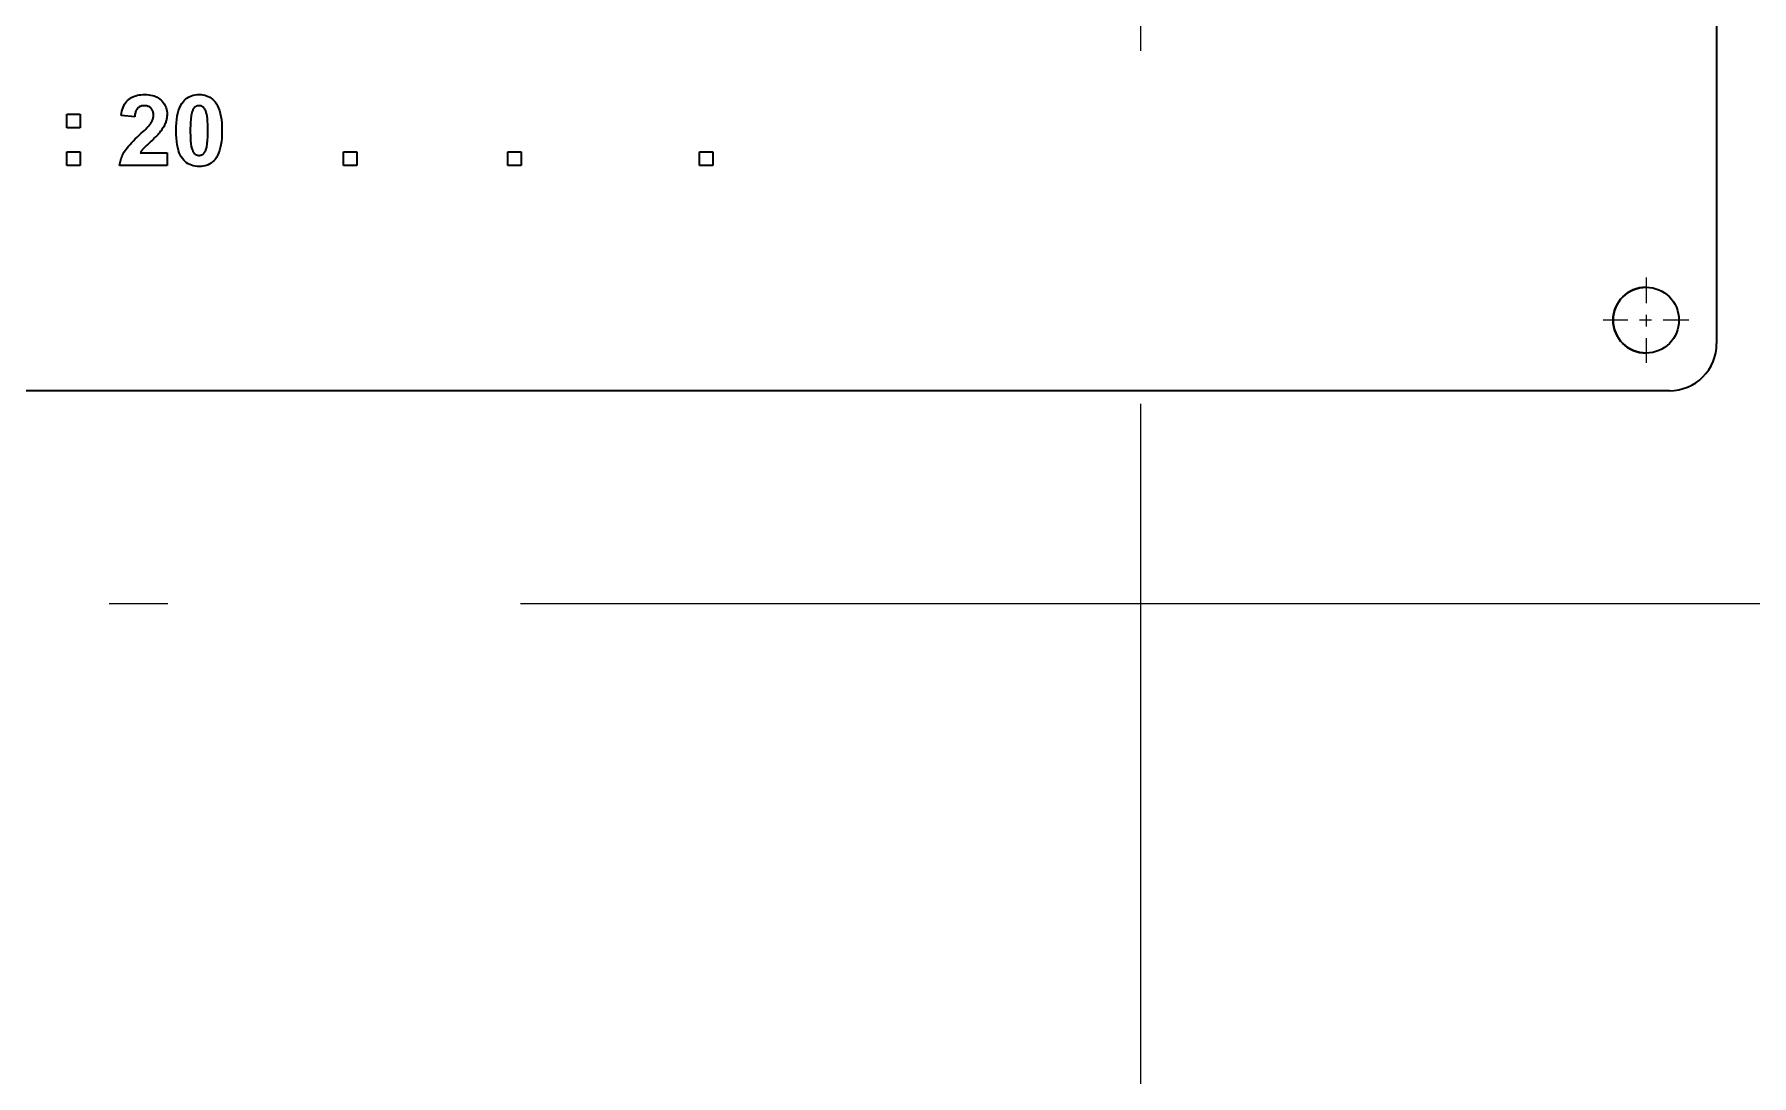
# Model space of a CAD drawing. Extents: x 23 to 417, y 3 to 294.
# Drawn here: x 211.53 to 226.13, y 93.8 to 102.65 of the extents above; entities that cross this region are included whole.
import ezdxf

# ---------------------------------------------------------------- set-up
doc = ezdxf.new("R2010")
doc.units = 0
doc.linetypes.add('DASHDOT', pattern=[18.5, 12, -3, 0.5, -3])
doc.layers.get('0').update_dxf_attribs({"lineweight": 13})

# ---------------------------------------------------------------- blocks, each defined once
blk = doc.blocks.new('BLOCK4749')
at = {"color": 7, "linetype": 'DASHDOT', "lineweight": 13, "ltscale": 0.091}
for p, q in [((21.526, 6.372), (21.526, 2.732)), ((23.346, 4.552), (19.706, 4.552))]:
    blk.add_line(p, q, dxfattribs=at)
blk = doc.blocks.new('BLOCK4759')
at = {"color": 7, "linetype": 'DASHDOT', "lineweight": 13}
for p, q in [((49, 52.91), (49, -0.91)), ((75.91, 26), (22.09, 26))]:
    blk.add_line(p, q, dxfattribs=at)
blk = doc.blocks.new('BLOCK4760')
at = {"color": 7, "lineweight": 35}
for p, q in [((24.526, 49.552), (24.526, 3.552)), ((22.526, 1.552), (-73.474, 1.552))]:
    blk.add_line(p, q, dxfattribs=at)
at = {"color": 7, "lineweight": 35, "ltscale": 0.001712}
blk.add_line((-43.084, 13.846), (-43.036, 13.895), dxfattribs=at)
at = {"color": 7, "lineweight": 35, "ltscale": 0.0017}
blk.add_line((-43.036, 13.895), (-42.985, 13.939), dxfattribs=at)
at = {"color": 7, "lineweight": 35, "ltscale": 0.001697}
for p, q in [((-42.985, 13.939), (-42.929, 13.979)), ((-42.929, 13.979), (-42.871, 14.014))]:
    blk.add_line(p, q, dxfattribs=at)
at = {"color": 7, "lineweight": 35, "ltscale": 0.001706}
blk.add_line((-42.871, 14.014), (-42.81, 14.045), dxfattribs=at)
at = {"color": 7, "lineweight": 35, "ltscale": 0.001723}
blk.add_line((-42.81, 14.045), (-42.747, 14.072), dxfattribs=at)
at = {"color": 7, "lineweight": 35, "ltscale": 0.001749}
blk.add_line((-42.747, 14.072), (-42.681, 14.094), dxfattribs=at)
at = {"color": 7, "lineweight": 35, "ltscale": 0.001784}
blk.add_line((-42.681, 14.094), (-42.612, 14.113), dxfattribs=at)
at = {"color": 7, "lineweight": 35, "ltscale": 0.001826}
for p, q in [((-42.612, 14.113), (-42.54, 14.127)), ((-43.141, 11.764), (-43.099, 11.823))]:
    blk.add_line(p, q, dxfattribs=at)
at = {"color": 7, "lineweight": 35, "ltscale": 0.001875}
blk.add_line((-42.54, 14.127), (-42.466, 14.138), dxfattribs=at)
at = {"color": 7, "lineweight": 35, "ltscale": 0.001931}
for p, q in [((-42.466, 14.138), (-42.389, 14.144)), ((-40.676, 13.839), (-40.626, 13.897)), ((-39.317, 11.39), (-39.368, 11.331))]:
    blk.add_line(p, q, dxfattribs=at)
at = {"color": 7, "lineweight": 35, "ltscale": 0.001993}
blk.add_line((-42.389, 14.144), (-42.309, 14.146), dxfattribs=at)
at = {"color": 7, "lineweight": 35, "ltscale": 0.002174}
blk.add_line((-42.309, 14.146), (-42.222, 14.144), dxfattribs=at)
at = {"color": 7, "lineweight": 35, "ltscale": 0.002085}
blk.add_line((-42.222, 14.144), (-42.139, 14.136), dxfattribs=at)
at = {"color": 7, "lineweight": 35, "ltscale": 0.002005}
blk.add_line((-42.139, 14.136), (-42.06, 14.124), dxfattribs=at)
at = {"color": 7, "lineweight": 35, "ltscale": 0.001933}
blk.add_line((-42.06, 14.124), (-41.984, 14.108), dxfattribs=at)
at = {"color": 7, "lineweight": 35, "ltscale": 0.001871}
blk.add_line((-41.984, 14.108), (-41.913, 14.086), dxfattribs=at)
at = {"color": 7, "lineweight": 35, "ltscale": 0.00182}
blk.add_line((-41.913, 14.086), (-41.845, 14.06), dxfattribs=at)
at = {"color": 7, "lineweight": 35, "ltscale": 0.001781}
blk.add_line((-41.845, 14.06), (-41.781, 14.029), dxfattribs=at)
at = {"color": 7, "lineweight": 35, "ltscale": 0.001754}
blk.add_line((-41.781, 14.029), (-41.721, 13.993), dxfattribs=at)
at = {"color": 7, "lineweight": 35, "ltscale": 0.00174}
blk.add_line((-41.721, 13.993), (-41.664, 13.952), dxfattribs=at)
at = {"color": 7, "lineweight": 35, "ltscale": 0.001739}
blk.add_line((-41.664, 13.952), (-41.611, 13.907), dxfattribs=at)
at = {"color": 7, "lineweight": 35, "ltscale": 0.00172}
blk.add_line((-41.611, 13.907), (-41.563, 13.858), dxfattribs=at)
at = {"color": 7, "lineweight": 35, "ltscale": 0.001886}
for p, q in [((-40.626, 13.897), (-40.571, 13.95)), ((-39.679, 14.096), (-39.609, 14.068)), ((-39.368, 11.331), (-39.423, 11.279))]:
    blk.add_line(p, q, dxfattribs=at)
at = {"color": 7, "lineweight": 35, "ltscale": 0.001857}
blk.add_line((-40.571, 13.95), (-40.513, 13.996), dxfattribs=at)
at = {"color": 7, "lineweight": 35, "ltscale": 0.001847}
for p, q in [((-40.513, 13.996), (-40.451, 14.036)), ((-39.481, 11.233), (-39.543, 11.193))]:
    blk.add_line(p, q, dxfattribs=at)
at = {"color": 7, "lineweight": 35, "ltscale": 0.001853}
blk.add_line((-40.451, 14.036), (-40.385, 14.069), dxfattribs=at)
at = {"color": 7, "lineweight": 35, "ltscale": 0.001878}
for p, q in [((-40.385, 14.069), (-40.315, 14.097)), ((-39.609, 11.159), (-39.679, 11.132))]:
    blk.add_line(p, q, dxfattribs=at)
at = {"color": 7, "lineweight": 35, "ltscale": 0.00192}
blk.add_line((-40.315, 14.097), (-40.241, 14.118), dxfattribs=at)
at = {"color": 7, "lineweight": 35, "ltscale": 0.001976}
blk.add_line((-40.241, 14.118), (-40.163, 14.134), dxfattribs=at)
at = {"color": 7, "lineweight": 35, "ltscale": 0.002049}
blk.add_line((-40.163, 14.134), (-40.082, 14.143), dxfattribs=at)
at = {"color": 7, "lineweight": 35, "ltscale": 0.002133}
for p, q in [((-40.082, 14.143), (-39.997, 14.146)), ((-39.997, 14.146), (-39.912, 14.143)), ((-39.912, 11.086), (-39.997, 11.083))]:
    blk.add_line(p, q, dxfattribs=at)
at = {"color": 7, "lineweight": 35, "ltscale": 0.00205}
for p, q in [((-39.912, 14.143), (-39.83, 14.134)), ((-40.589, 11.298), (-40.648, 11.355))]:
    blk.add_line(p, q, dxfattribs=at)
at = {"color": 7, "lineweight": 35, "ltscale": 0.00198}
blk.add_line((-39.83, 14.134), (-39.752, 14.118), dxfattribs=at)
at = {"color": 7, "lineweight": 35, "ltscale": 0.001925}
blk.add_line((-39.752, 14.118), (-39.679, 14.096), dxfattribs=at)
at = {"color": 7, "lineweight": 35, "ltscale": 0.001864}
blk.add_line((-39.609, 14.068), (-39.542, 14.034), dxfattribs=at)
at = {"color": 7, "lineweight": 35, "ltscale": 0.001859}
blk.add_line((-39.542, 14.034), (-39.48, 13.994), dxfattribs=at)
at = {"color": 7, "lineweight": 35, "ltscale": 0.001873}
blk.add_line((-39.48, 13.994), (-39.421, 13.947), dxfattribs=at)
at = {"color": 7, "lineweight": 35, "ltscale": 0.001904}
blk.add_line((-39.421, 13.947), (-39.366, 13.894), dxfattribs=at)
at = {"color": 7, "lineweight": 35, "ltscale": 0.001952}
blk.add_line((-39.366, 13.894), (-39.315, 13.835), dxfattribs=at)
at = {"color": 7, "lineweight": 35, "ltscale": 0.014376}
for p, q in [((-45.626, 12.732), (-45.626, 13.307)), ((-45.626, 13.307), (-45.051, 13.307)), ((-45.051, 13.307), (-45.051, 12.732)), ((-45.051, 12.732), (-45.626, 12.732)), ((-45.626, 11.134), (-45.626, 11.709)), ((-45.626, 11.709), (-45.051, 11.709)), ((-45.051, 11.709), (-45.051, 11.134)), ((-33.858, 11.134), (-33.858, 11.709)), ((-33.858, 11.709), (-33.283, 11.709)), ((-33.283, 11.709), (-33.283, 11.134)), ((-26.871, 11.134), (-26.871, 11.709)), ((-26.871, 11.709), (-26.296, 11.709)), ((-26.296, 11.709), (-26.296, 11.134)), ((-18.721, 11.134), (-18.721, 11.709)), ((-18.721, 11.709), (-18.146, 11.709)), ((-18.146, 11.709), (-18.146, 11.134)), ((-45.051, 11.134), (-45.626, 11.134)), ((-33.283, 11.134), (-33.858, 11.134)), ((-26.296, 11.134), (-26.871, 11.134)), ((-18.146, 11.134), (-18.721, 11.134))]:
    blk.add_line(p, q, dxfattribs=at)
at = {"color": 7, "lineweight": 35, "ltscale": 0.002328}
blk.add_line((-43.306, 13.258), (-43.293, 13.35), dxfattribs=at)
at = {"color": 7, "lineweight": 35, "ltscale": 0.014396}
blk.add_line((-42.733, 13.201), (-43.306, 13.258), dxfattribs=at)
at = {"color": 7, "lineweight": 35, "ltscale": 0.002213}
blk.add_line((-43.293, 13.35), (-43.277, 13.437), dxfattribs=at)
at = {"color": 7, "lineweight": 35, "ltscale": 0.002106}
blk.add_line((-43.277, 13.437), (-43.255, 13.519), dxfattribs=at)
at = {"color": 7, "lineweight": 35, "ltscale": 0.002009}
blk.add_line((-43.255, 13.519), (-43.23, 13.595), dxfattribs=at)
at = {"color": 7, "lineweight": 35, "ltscale": 0.001922}
blk.add_line((-43.23, 13.595), (-43.2, 13.666), dxfattribs=at)
at = {"color": 7, "lineweight": 35, "ltscale": 0.001848}
blk.add_line((-43.2, 13.666), (-43.166, 13.731), dxfattribs=at)
at = {"color": 7, "lineweight": 35, "ltscale": 0.001787}
blk.add_line((-43.166, 13.731), (-43.127, 13.791), dxfattribs=at)
at = {"color": 7, "lineweight": 35, "ltscale": 0.001742}
blk.add_line((-43.127, 13.791), (-43.084, 13.846), dxfattribs=at)
at = {"color": 7, "lineweight": 35, "ltscale": 0.001227}
for p, q in [((-42.729, 13.25), (-42.733, 13.201)), ((-41.601, 12.621), (-41.63, 12.582))]:
    blk.add_line(p, q, dxfattribs=at)
at = {"color": 7, "lineweight": 35, "ltscale": 0.001161}
blk.add_line((-42.723, 13.296), (-42.729, 13.25), dxfattribs=at)
at = {"color": 7, "lineweight": 35, "ltscale": 0.001097}
blk.add_line((-42.715, 13.339), (-42.723, 13.296), dxfattribs=at)
at = {"color": 7, "lineweight": 35, "ltscale": 0.001036}
blk.add_line((-42.705, 13.379), (-42.715, 13.339), dxfattribs=at)
at = {"color": 7, "lineweight": 35, "ltscale": 0.000978307}
blk.add_line((-42.694, 13.417), (-42.705, 13.379), dxfattribs=at)
at = {"color": 7, "lineweight": 35, "ltscale": 0.000925107}
blk.add_line((-42.681, 13.451), (-42.694, 13.417), dxfattribs=at)
at = {"color": 7, "lineweight": 35, "ltscale": 0.000876933}
blk.add_line((-42.666, 13.483), (-42.681, 13.451), dxfattribs=at)
at = {"color": 7, "lineweight": 35, "ltscale": 0.000834512}
blk.add_line((-42.649, 13.512), (-42.666, 13.483), dxfattribs=at)
at = {"color": 7, "lineweight": 35, "ltscale": 0.000798714}
blk.add_line((-42.63, 13.538), (-42.649, 13.512), dxfattribs=at)
at = {"color": 7, "lineweight": 35, "ltscale": 0.00077081}
blk.add_line((-42.61, 13.561), (-42.63, 13.538), dxfattribs=at)
at = {"color": 7, "lineweight": 35, "ltscale": 0.000753822}
blk.add_line((-42.588, 13.581), (-42.61, 13.561), dxfattribs=at)
at = {"color": 7, "lineweight": 35, "ltscale": 0.000746567}
blk.add_line((-42.565, 13.6), (-42.588, 13.581), dxfattribs=at)
at = {"color": 7, "lineweight": 35, "ltscale": 0.000745207}
blk.add_line((-42.54, 13.616), (-42.565, 13.6), dxfattribs=at)
at = {"color": 7, "lineweight": 35, "ltscale": 0.000748841}
blk.add_line((-42.513, 13.63), (-42.54, 13.616), dxfattribs=at)
at = {"color": 7, "lineweight": 35, "ltscale": 0.000759162}
blk.add_line((-42.485, 13.642), (-42.513, 13.63), dxfattribs=at)
at = {"color": 7, "lineweight": 35, "ltscale": 0.000773723}
blk.add_line((-42.456, 13.652), (-42.485, 13.642), dxfattribs=at)
at = {"color": 7, "lineweight": 35, "ltscale": 0.00079474}
blk.add_line((-42.425, 13.659), (-42.456, 13.652), dxfattribs=at)
at = {"color": 7, "lineweight": 35, "ltscale": 0.000819616}
blk.add_line((-42.393, 13.665), (-42.425, 13.659), dxfattribs=at)
at = {"color": 7, "lineweight": 35, "ltscale": 0.000848886}
blk.add_line((-42.359, 13.668), (-42.393, 13.665), dxfattribs=at)
at = {"color": 7, "lineweight": 35, "ltscale": 0.00088274}
blk.add_line((-42.324, 13.669), (-42.359, 13.668), dxfattribs=at)
at = {"color": 7, "lineweight": 35, "ltscale": 0.000891128}
blk.add_line((-42.288, 13.668), (-42.324, 13.669), dxfattribs=at)
at = {"color": 7, "lineweight": 35, "ltscale": 0.000854938}
blk.add_line((-42.254, 13.665), (-42.288, 13.668), dxfattribs=at)
at = {"color": 7, "lineweight": 35, "ltscale": 0.000822382}
blk.add_line((-42.221, 13.66), (-42.254, 13.665), dxfattribs=at)
at = {"color": 7, "lineweight": 35, "ltscale": 0.000793746}
blk.add_line((-42.19, 13.653), (-42.221, 13.66), dxfattribs=at)
at = {"color": 7, "lineweight": 35, "ltscale": 0.000769567}
blk.add_line((-42.161, 13.643), (-42.19, 13.653), dxfattribs=at)
at = {"color": 7, "lineweight": 35, "ltscale": 0.000749845}
blk.add_line((-42.133, 13.632), (-42.161, 13.643), dxfattribs=at)
at = {"color": 7, "lineweight": 35, "ltscale": 0.00073566}
blk.add_line((-42.107, 13.619), (-42.133, 13.632), dxfattribs=at)
at = {"color": 7, "lineweight": 35, "ltscale": 0.000726875}
blk.add_line((-42.083, 13.603), (-42.107, 13.619), dxfattribs=at)
at = {"color": 7, "lineweight": 35, "ltscale": 0.000724287}
blk.add_line((-42.06, 13.586), (-42.083, 13.603), dxfattribs=at)
at = {"color": 7, "lineweight": 35, "ltscale": 0.00072712}
blk.add_line((-42.038, 13.566), (-42.06, 13.586), dxfattribs=at)
at = {"color": 7, "lineweight": 35, "ltscale": 0.000729095}
blk.add_line((-42.018, 13.544), (-42.038, 13.566), dxfattribs=at)
at = {"color": 7, "lineweight": 35, "ltscale": 0.000730046}
blk.add_line((-42.001, 13.521), (-42.018, 13.544), dxfattribs=at)
at = {"color": 7, "lineweight": 35, "ltscale": 0.000738203}
blk.add_line((-41.985, 13.496), (-42.001, 13.521), dxfattribs=at)
at = {"color": 7, "lineweight": 35, "ltscale": 0.000751844}
blk.add_line((-41.972, 13.469), (-41.985, 13.496), dxfattribs=at)
at = {"color": 7, "lineweight": 35, "ltscale": 0.000771062}
blk.add_line((-41.961, 13.44), (-41.972, 13.469), dxfattribs=at)
at = {"color": 7, "lineweight": 35, "ltscale": 0.000796072}
blk.add_line((-41.951, 13.41), (-41.961, 13.44), dxfattribs=at)
at = {"color": 7, "lineweight": 35, "ltscale": 0.000901305}
blk.add_line((-41.954, 13.13), (-41.945, 13.165), dxfattribs=at)
at = {"color": 7, "lineweight": 35, "ltscale": 0.000826059}
blk.add_line((-41.944, 13.378), (-41.951, 13.41), dxfattribs=at)
at = {"color": 7, "lineweight": 35, "ltscale": 0.000887199}
blk.add_line((-41.945, 13.165), (-41.939, 13.2), dxfattribs=at)
at = {"color": 7, "lineweight": 35, "ltscale": 0.000860449}
blk.add_line((-41.939, 13.344), (-41.944, 13.378), dxfattribs=at)
at = {"color": 7, "lineweight": 35, "ltscale": 0.000898293}
blk.add_line((-41.936, 13.308), (-41.939, 13.344), dxfattribs=at)
at = {"color": 7, "lineweight": 35, "ltscale": 0.000877313}
blk.add_line((-41.939, 13.2), (-41.936, 13.235), dxfattribs=at)
at = {"color": 7, "lineweight": 35, "ltscale": 0.000939908}
blk.add_line((-41.935, 13.27), (-41.936, 13.308), dxfattribs=at)
at = {"color": 7, "lineweight": 35, "ltscale": 0.000871409}
blk.add_line((-41.936, 13.235), (-41.935, 13.27), dxfattribs=at)
at = {"color": 7, "lineweight": 35, "ltscale": 0.001677}
blk.add_line((-41.563, 13.858), (-41.52, 13.806), dxfattribs=at)
at = {"color": 7, "lineweight": 35, "ltscale": 0.001646}
blk.add_line((-41.52, 13.806), (-41.482, 13.752), dxfattribs=at)
at = {"color": 7, "lineweight": 35, "ltscale": 0.001626}
blk.add_line((-41.482, 13.752), (-41.449, 13.696), dxfattribs=at)
at = {"color": 7, "lineweight": 35, "ltscale": 0.001618}
blk.add_line((-41.449, 13.696), (-41.421, 13.638), dxfattribs=at)
at = {"color": 7, "lineweight": 35, "ltscale": 0.001622}
blk.add_line((-41.421, 13.638), (-41.398, 13.577), dxfattribs=at)
at = {"color": 7, "lineweight": 35, "ltscale": 0.001638}
blk.add_line((-41.398, 13.577), (-41.381, 13.514), dxfattribs=at)
at = {"color": 7, "lineweight": 35, "ltscale": 0.001665}
blk.add_line((-41.381, 13.514), (-41.368, 13.449), dxfattribs=at)
at = {"color": 7, "lineweight": 35, "ltscale": 0.00098298}
blk.add_line((-41.369, 13.152), (-41.376, 13.113), dxfattribs=at)
at = {"color": 7, "lineweight": 35, "ltscale": 0.000987106}
blk.add_line((-41.364, 13.191), (-41.369, 13.152), dxfattribs=at)
at = {"color": 7, "lineweight": 35, "ltscale": 0.001703}
blk.add_line((-41.368, 13.449), (-41.36, 13.381), dxfattribs=at)
at = {"color": 7, "lineweight": 35, "ltscale": 0.000992935}
blk.add_line((-41.361, 13.231), (-41.364, 13.191), dxfattribs=at)
at = {"color": 7, "lineweight": 35, "ltscale": 0.000999789}
blk.add_line((-41.358, 13.271), (-41.361, 13.231), dxfattribs=at)
at = {"color": 7, "lineweight": 35, "ltscale": 0.001752}
blk.add_line((-41.36, 13.381), (-41.358, 13.311), dxfattribs=at)
at = {"color": 7, "lineweight": 35, "ltscale": 0.001008}
blk.add_line((-41.358, 13.311), (-41.358, 13.271), dxfattribs=at)
at = {"color": 7, "lineweight": 35, "ltscale": 0.003444}
blk.add_line((-40.944, 13.085), (-40.924, 13.221), dxfattribs=at)
at = {"color": 7, "lineweight": 35, "ltscale": 0.003236}
blk.add_line((-40.924, 13.221), (-40.897, 13.348), dxfattribs=at)
at = {"color": 7, "lineweight": 35, "ltscale": 0.003041}
blk.add_line((-40.897, 13.348), (-40.865, 13.465), dxfattribs=at)
at = {"color": 7, "lineweight": 35, "ltscale": 0.002858}
blk.add_line((-40.865, 13.465), (-40.827, 13.573), dxfattribs=at)
at = {"color": 7, "lineweight": 35, "ltscale": 0.002693}
blk.add_line((-40.827, 13.573), (-40.782, 13.671), dxfattribs=at)
at = {"color": 7, "lineweight": 35, "ltscale": 0.002547}
blk.add_line((-40.782, 13.671), (-40.732, 13.76), dxfattribs=at)
at = {"color": 7, "lineweight": 35, "ltscale": 0.002426}
for p, q in [((-40.732, 13.76), (-40.676, 13.839)), ((-39.261, 11.469), (-39.317, 11.39))]:
    blk.add_line(p, q, dxfattribs=at)
at = {"color": 7, "lineweight": 35, "ltscale": 0.00166}
blk.add_line((-40.34, 13.203), (-40.348, 13.137), dxfattribs=at)
at = {"color": 7, "lineweight": 35, "ltscale": 0.001513}
for p, q in [((-40.331, 13.263), (-40.34, 13.203)), ((-43.366, 11.194), (-43.355, 11.254))]:
    blk.add_line(p, q, dxfattribs=at)
at = {"color": 7, "lineweight": 35, "ltscale": 0.001367}
blk.add_line((-40.321, 13.317), (-40.331, 13.263), dxfattribs=at)
at = {"color": 7, "lineweight": 35, "ltscale": 0.001225}
blk.add_line((-40.31, 13.364), (-40.321, 13.317), dxfattribs=at)
at = {"color": 7, "lineweight": 35, "ltscale": 0.000865424}
blk.add_line((-40.301, 13.398), (-40.31, 13.364), dxfattribs=at)
at = {"color": 7, "lineweight": 35, "ltscale": 0.000820311}
blk.add_line((-40.29, 13.429), (-40.301, 13.398), dxfattribs=at)
at = {"color": 7, "lineweight": 35, "ltscale": 0.000776742}
for p, q in [((-40.28, 13.458), (-40.29, 13.429)), ((-39.714, 11.771), (-39.703, 11.8))]:
    blk.add_line(p, q, dxfattribs=at)
at = {"color": 7, "lineweight": 35, "ltscale": 0.000734312}
blk.add_line((-40.268, 13.485), (-40.28, 13.458), dxfattribs=at)
at = {"color": 7, "lineweight": 35, "ltscale": 0.000694685}
blk.add_line((-40.256, 13.51), (-40.268, 13.485), dxfattribs=at)
at = {"color": 7, "lineweight": 35, "ltscale": 0.000656302}
blk.add_line((-40.243, 13.533), (-40.256, 13.51), dxfattribs=at)
at = {"color": 7, "lineweight": 35, "ltscale": 0.000621375}
for p, q in [((-40.229, 13.553), (-40.243, 13.533)), ((-39.765, 11.675), (-39.751, 11.696))]:
    blk.add_line(p, q, dxfattribs=at)
at = {"color": 7, "lineweight": 35, "ltscale": 0.000589412}
blk.add_line((-40.214, 13.572), (-40.229, 13.553), dxfattribs=at)
at = {"color": 7, "lineweight": 35, "ltscale": 0.000561448}
blk.add_line((-40.199, 13.588), (-40.214, 13.572), dxfattribs=at)
at = {"color": 7, "lineweight": 35, "ltscale": 0.000537292}
blk.add_line((-40.183, 13.603), (-40.199, 13.588), dxfattribs=at)
at = {"color": 7, "lineweight": 35, "ltscale": 0.000521563}
blk.add_line((-40.166, 13.615), (-40.183, 13.603), dxfattribs=at)
at = {"color": 7, "lineweight": 35, "ltscale": 0.000511338}
for p, q in [((-40.149, 13.627), (-40.166, 13.615)), ((-39.844, 11.602), (-39.827, 11.613))]:
    blk.add_line(p, q, dxfattribs=at)
at = {"color": 7, "lineweight": 35, "ltscale": 0.000503674}
for p, q in [((-40.132, 13.637), (-40.149, 13.627)), ((-39.862, 11.592), (-39.844, 11.602))]:
    blk.add_line(p, q, dxfattribs=at)
at = {"color": 7, "lineweight": 35, "ltscale": 0.000498024}
blk.add_line((-40.114, 13.645), (-40.132, 13.637), dxfattribs=at)
at = {"color": 7, "lineweight": 35, "ltscale": 0.00049501}
blk.add_line((-40.096, 13.653), (-40.114, 13.645), dxfattribs=at)
at = {"color": 7, "lineweight": 35, "ltscale": 0.000494284}
blk.add_line((-40.077, 13.659), (-40.096, 13.653), dxfattribs=at)
at = {"color": 7, "lineweight": 35, "ltscale": 0.000496379}
blk.add_line((-40.057, 13.663), (-40.077, 13.659), dxfattribs=at)
at = {"color": 7, "lineweight": 35, "ltscale": 0.000500583}
for p, q in [((-40.038, 13.667), (-40.057, 13.663)), ((-39.956, 11.562), (-39.936, 11.565))]:
    blk.add_line(p, q, dxfattribs=at)
at = {"color": 7, "lineweight": 35, "ltscale": 0.000507541}
blk.add_line((-40.017, 13.669), (-40.038, 13.667), dxfattribs=at)
at = {"color": 7, "lineweight": 35, "ltscale": 0.000516398}
for p, q in [((-39.997, 13.669), (-40.017, 13.669)), ((-39.997, 11.559), (-39.976, 11.56))]:
    blk.add_line(p, q, dxfattribs=at)
at = {"color": 7, "lineweight": 35, "ltscale": 0.000516023}
blk.add_line((-39.976, 13.669), (-39.997, 13.669), dxfattribs=at)
at = {"color": 7, "lineweight": 35, "ltscale": 0.00050677}
blk.add_line((-39.956, 13.667), (-39.976, 13.669), dxfattribs=at)
at = {"color": 7, "lineweight": 35, "ltscale": 0.000499449}
blk.add_line((-39.936, 13.663), (-39.956, 13.667), dxfattribs=at)
at = {"color": 7, "lineweight": 35, "ltscale": 0.000494532}
blk.add_line((-39.917, 13.659), (-39.936, 13.663), dxfattribs=at)
at = {"color": 7, "lineweight": 35, "ltscale": 0.000492092}
blk.add_line((-39.898, 13.653), (-39.917, 13.659), dxfattribs=at)
at = {"color": 7, "lineweight": 35, "ltscale": 0.000492316}
blk.add_line((-39.88, 13.645), (-39.898, 13.653), dxfattribs=at)
at = {"color": 7, "lineweight": 35, "ltscale": 0.000494777}
blk.add_line((-39.862, 13.637), (-39.88, 13.645), dxfattribs=at)
at = {"color": 7, "lineweight": 35, "ltscale": 0.000500355}
blk.add_line((-39.845, 13.627), (-39.862, 13.637), dxfattribs=at)
at = {"color": 7, "lineweight": 35, "ltscale": 0.000507864}
blk.add_line((-39.828, 13.615), (-39.845, 13.627), dxfattribs=at)
at = {"color": 7, "lineweight": 35, "ltscale": 0.000517613}
blk.add_line((-39.812, 13.603), (-39.828, 13.615), dxfattribs=at)
at = {"color": 7, "lineweight": 35, "ltscale": 0.000539669}
blk.add_line((-39.796, 13.588), (-39.812, 13.603), dxfattribs=at)
at = {"color": 7, "lineweight": 35, "ltscale": 0.000576591}
blk.add_line((-39.78, 13.571), (-39.796, 13.588), dxfattribs=at)
at = {"color": 7, "lineweight": 35, "ltscale": 0.000618833}
blk.add_line((-39.766, 13.551), (-39.78, 13.571), dxfattribs=at)
at = {"color": 7, "lineweight": 35, "ltscale": 0.000664825}
blk.add_line((-39.751, 13.529), (-39.766, 13.551), dxfattribs=at)
at = {"color": 7, "lineweight": 35, "ltscale": 0.00071421}
blk.add_line((-39.738, 13.503), (-39.751, 13.529), dxfattribs=at)
at = {"color": 7, "lineweight": 35, "ltscale": 0.000766669}
blk.add_line((-39.725, 13.476), (-39.738, 13.503), dxfattribs=at)
at = {"color": 7, "lineweight": 35, "ltscale": 0.000820934}
blk.add_line((-39.712, 13.445), (-39.725, 13.476), dxfattribs=at)
at = {"color": 7, "lineweight": 35, "ltscale": 0.000876719}
blk.add_line((-39.7, 13.413), (-39.712, 13.445), dxfattribs=at)
at = {"color": 7, "lineweight": 35, "ltscale": 0.000934355}
blk.add_line((-39.689, 13.377), (-39.7, 13.413), dxfattribs=at)
at = {"color": 7, "lineweight": 35, "ltscale": 0.000992633}
blk.add_line((-39.678, 13.339), (-39.689, 13.377), dxfattribs=at)
at = {"color": 7, "lineweight": 35, "ltscale": 0.0011}
blk.add_line((-39.667, 13.296), (-39.678, 13.339), dxfattribs=at)
at = {"color": 7, "lineweight": 35, "ltscale": 0.001256}
for p, q in [((-39.658, 13.247), (-39.667, 13.296)), ((-40.335, 11.98), (-40.326, 11.931))]:
    blk.add_line(p, q, dxfattribs=at)
at = {"color": 7, "lineweight": 35, "ltscale": 0.001415}
for p, q in [((-39.65, 13.191), (-39.658, 13.247)), ((-40.343, 12.036), (-40.335, 11.98))]:
    blk.add_line(p, q, dxfattribs=at)
at = {"color": 7, "lineweight": 35, "ltscale": 0.001575}
for p, q in [((-39.644, 13.128), (-39.65, 13.191)), ((-40.35, 12.099), (-40.343, 12.036))]:
    blk.add_line(p, q, dxfattribs=at)
at = {"color": 7, "lineweight": 35, "ltscale": 0.002405}
blk.add_line((-39.315, 13.835), (-39.26, 13.756), dxfattribs=at)
at = {"color": 7, "lineweight": 35, "ltscale": 0.002532}
blk.add_line((-39.26, 13.756), (-39.21, 13.668), dxfattribs=at)
at = {"color": 7, "lineweight": 35, "ltscale": 0.002683}
blk.add_line((-39.21, 13.668), (-39.166, 13.57), dxfattribs=at)
at = {"color": 7, "lineweight": 35, "ltscale": 0.002854}
for p, q in [((-39.166, 13.57), (-39.128, 13.463)), ((-42.791, 12.174), (-42.711, 12.255))]:
    blk.add_line(p, q, dxfattribs=at)
at = {"color": 7, "lineweight": 35, "ltscale": 0.003042}
blk.add_line((-39.128, 13.463), (-39.096, 13.345), dxfattribs=at)
at = {"color": 7, "lineweight": 35, "ltscale": 0.003243}
blk.add_line((-39.096, 13.345), (-39.07, 13.218), dxfattribs=at)
at = {"color": 7, "lineweight": 35, "ltscale": 0.003456}
blk.add_line((-39.07, 13.218), (-39.049, 13.082), dxfattribs=at)
at = {"color": 7, "lineweight": 35, "ltscale": 0.003206}
blk.add_line((-42.624, 12.339), (-42.53, 12.427), dxfattribs=at)
at = {"color": 7, "lineweight": 35, "ltscale": 0.002562}
blk.add_line((-42.53, 12.427), (-42.456, 12.497), dxfattribs=at)
at = {"color": 7, "lineweight": 35, "ltscale": 0.002373}
blk.add_line((-42.456, 12.497), (-42.387, 12.563), dxfattribs=at)
at = {"color": 7, "lineweight": 35, "ltscale": 0.002183}
blk.add_line((-42.387, 12.563), (-42.324, 12.623), dxfattribs=at)
at = {"color": 7, "lineweight": 35, "ltscale": 0.001995}
blk.add_line((-42.324, 12.623), (-42.267, 12.68), dxfattribs=at)
at = {"color": 7, "lineweight": 35, "ltscale": 0.001805}
blk.add_line((-42.267, 12.68), (-42.217, 12.731), dxfattribs=at)
at = {"color": 7, "lineweight": 35, "ltscale": 0.001617}
blk.add_line((-42.217, 12.731), (-42.172, 12.778), dxfattribs=at)
at = {"color": 7, "lineweight": 35, "ltscale": 0.001429}
blk.add_line((-42.172, 12.778), (-42.133, 12.82), dxfattribs=at)
at = {"color": 7, "lineweight": 35, "ltscale": 0.001242}
blk.add_line((-42.133, 12.82), (-42.101, 12.857), dxfattribs=at)
at = {"color": 7, "lineweight": 35, "ltscale": 0.001056}
blk.add_line((-42.101, 12.857), (-42.074, 12.89), dxfattribs=at)
at = {"color": 7, "lineweight": 35, "ltscale": 0.000871495}
blk.add_line((-42.074, 12.89), (-42.053, 12.918), dxfattribs=at)
at = {"color": 7, "lineweight": 35, "ltscale": 0.001053}
blk.add_line((-42.053, 12.918), (-42.031, 12.954), dxfattribs=at)
at = {"color": 7, "lineweight": 35, "ltscale": 0.001021}
blk.add_line((-42.031, 12.954), (-42.011, 12.989), dxfattribs=at)
at = {"color": 7, "lineweight": 35, "ltscale": 0.000990682}
blk.add_line((-42.011, 12.989), (-41.993, 13.025), dxfattribs=at)
at = {"color": 7, "lineweight": 35, "ltscale": 0.000963645}
blk.add_line((-41.993, 13.025), (-41.977, 13.06), dxfattribs=at)
at = {"color": 7, "lineweight": 35, "ltscale": 0.000939399}
blk.add_line((-41.977, 13.06), (-41.964, 13.095), dxfattribs=at)
at = {"color": 7, "lineweight": 35, "ltscale": 0.000918568}
blk.add_line((-41.964, 13.095), (-41.954, 13.13), dxfattribs=at)
at = {"color": 7, "lineweight": 35, "ltscale": 0.001292}
blk.add_line((-41.771, 12.417), (-41.807, 12.38), dxfattribs=at)
at = {"color": 7, "lineweight": 35, "ltscale": 0.001192}
blk.add_line((-41.738, 12.451), (-41.771, 12.417), dxfattribs=at)
at = {"color": 7, "lineweight": 35, "ltscale": 0.001092}
blk.add_line((-41.709, 12.484), (-41.738, 12.451), dxfattribs=at)
at = {"color": 7, "lineweight": 35, "ltscale": 0.000992988}
blk.add_line((-41.683, 12.514), (-41.709, 12.484), dxfattribs=at)
at = {"color": 7, "lineweight": 35, "ltscale": 0.000894365}
blk.add_line((-41.661, 12.542), (-41.683, 12.514), dxfattribs=at)
at = {"color": 7, "lineweight": 35, "ltscale": 0.001259}
blk.add_line((-41.63, 12.582), (-41.661, 12.542), dxfattribs=at)
at = {"color": 7, "lineweight": 35, "ltscale": 0.001194}
blk.add_line((-41.574, 12.66), (-41.601, 12.621), dxfattribs=at)
at = {"color": 7, "lineweight": 35, "ltscale": 0.001164}
blk.add_line((-41.548, 12.699), (-41.574, 12.66), dxfattribs=at)
at = {"color": 7, "lineweight": 35, "ltscale": 0.001134}
blk.add_line((-41.524, 12.738), (-41.548, 12.699), dxfattribs=at)
at = {"color": 7, "lineweight": 35, "ltscale": 0.001104}
blk.add_line((-41.502, 12.776), (-41.524, 12.738), dxfattribs=at)
at = {"color": 7, "lineweight": 35, "ltscale": 0.001076}
blk.add_line((-41.482, 12.814), (-41.502, 12.776), dxfattribs=at)
at = {"color": 7, "lineweight": 35, "ltscale": 0.001048}
blk.add_line((-41.463, 12.851), (-41.482, 12.814), dxfattribs=at)
at = {"color": 7, "lineweight": 35, "ltscale": 0.001022}
blk.add_line((-41.446, 12.889), (-41.463, 12.851), dxfattribs=at)
at = {"color": 7, "lineweight": 35, "ltscale": 0.000997073}
blk.add_line((-41.43, 12.925), (-41.446, 12.889), dxfattribs=at)
at = {"color": 7, "lineweight": 35, "ltscale": 0.000983084}
blk.add_line((-41.417, 12.962), (-41.43, 12.925), dxfattribs=at)
at = {"color": 7, "lineweight": 35, "ltscale": 0.000980268}
blk.add_line((-41.404, 12.999), (-41.417, 12.962), dxfattribs=at)
at = {"color": 7, "lineweight": 35, "ltscale": 0.000978594}
blk.add_line((-41.393, 13.037), (-41.404, 12.999), dxfattribs=at)
at = {"color": 7, "lineweight": 35, "ltscale": 0.000978784}
blk.add_line((-41.384, 13.075), (-41.393, 13.037), dxfattribs=at)
at = {"color": 7, "lineweight": 35, "ltscale": 0.00097998}
blk.add_line((-41.376, 13.113), (-41.384, 13.075), dxfattribs=at)
at = {"color": 7, "lineweight": 35, "ltscale": 0.004118}
blk.add_line((-40.971, 12.619), (-40.968, 12.784), dxfattribs=at)
at = {"color": 7, "lineweight": 35, "ltscale": 0.004186}
blk.add_line((-40.968, 12.452), (-40.971, 12.619), dxfattribs=at)
at = {"color": 7, "lineweight": 35, "ltscale": 0.003886}
blk.add_line((-40.968, 12.784), (-40.959, 12.939), dxfattribs=at)
at = {"color": 7, "lineweight": 35, "ltscale": 0.003928}
blk.add_line((-40.96, 12.295), (-40.968, 12.452), dxfattribs=at)
at = {"color": 7, "lineweight": 35, "ltscale": 0.003661}
blk.add_line((-40.959, 12.939), (-40.944, 13.085), dxfattribs=at)
at = {"color": 7, "lineweight": 35, "ltscale": 0.002412}
blk.add_line((-40.367, 12.812), (-40.369, 12.716), dxfattribs=at)
at = {"color": 7, "lineweight": 35, "ltscale": 0.002564}
blk.add_line((-40.369, 12.716), (-40.369, 12.613), dxfattribs=at)
at = {"color": 7, "lineweight": 35, "ltscale": 0.002557}
for p, q in [((-40.369, 12.613), (-40.369, 12.511)), ((-39.624, 12.613), (-39.625, 12.716))]:
    blk.add_line(p, q, dxfattribs=at)
at = {"color": 7, "lineweight": 35, "ltscale": 0.002392}
blk.add_line((-40.369, 12.511), (-40.367, 12.415), dxfattribs=at)
at = {"color": 7, "lineweight": 35, "ltscale": 0.00226}
blk.add_line((-40.364, 12.903), (-40.367, 12.812), dxfattribs=at)
at = {"color": 7, "lineweight": 35, "ltscale": 0.002228}
for p, q in [((-40.367, 12.415), (-40.364, 12.326)), ((-39.627, 12.811), (-39.629, 12.9))]:
    blk.add_line(p, q, dxfattribs=at)
at = {"color": 7, "lineweight": 35, "ltscale": 0.002109}
blk.add_line((-40.36, 12.987), (-40.364, 12.903), dxfattribs=at)
at = {"color": 7, "lineweight": 35, "ltscale": 0.001958}
blk.add_line((-40.354, 13.065), (-40.36, 12.987), dxfattribs=at)
at = {"color": 7, "lineweight": 35, "ltscale": 0.001809}
blk.add_line((-40.348, 13.137), (-40.354, 13.065), dxfattribs=at)
at = {"color": 7, "lineweight": 35, "ltscale": 0.001737}
for p, q in [((-39.638, 13.059), (-39.644, 13.128)), ((-40.356, 12.168), (-40.35, 12.099))]:
    blk.add_line(p, q, dxfattribs=at)
at = {"color": 7, "lineweight": 35, "ltscale": 0.0019}
for p, q in [((-39.633, 12.983), (-39.638, 13.059)), ((-40.361, 12.244), (-40.356, 12.168))]:
    blk.add_line(p, q, dxfattribs=at)
at = {"color": 7, "lineweight": 35, "ltscale": 0.002064}
for p, q in [((-39.629, 12.9), (-39.633, 12.983)), ((-40.364, 12.326), (-40.361, 12.244))]:
    blk.add_line(p, q, dxfattribs=at)
at = {"color": 7, "lineweight": 35, "ltscale": 0.002257}
blk.add_line((-39.63, 12.324), (-39.627, 12.414), dxfattribs=at)
at = {"color": 7, "lineweight": 35, "ltscale": 0.002393}
blk.add_line((-39.625, 12.716), (-39.627, 12.811), dxfattribs=at)
at = {"color": 7, "lineweight": 35, "ltscale": 0.00241}
blk.add_line((-39.627, 12.414), (-39.625, 12.511), dxfattribs=at)
at = {"color": 7, "lineweight": 35, "ltscale": 0.002563}
blk.add_line((-39.625, 12.511), (-39.624, 12.613), dxfattribs=at)
at = {"color": 7, "lineweight": 35, "ltscale": 0.003679}
blk.add_line((-39.049, 13.082), (-39.034, 12.935), dxfattribs=at)
at = {"color": 7, "lineweight": 35, "ltscale": 0.003904}
blk.add_line((-39.026, 12.448), (-39.035, 12.292), dxfattribs=at)
at = {"color": 7, "lineweight": 35, "ltscale": 0.003909}
blk.add_line((-39.034, 12.935), (-39.026, 12.779), dxfattribs=at)
at = {"color": 7, "lineweight": 35, "ltscale": 0.004146}
blk.add_line((-39.026, 12.779), (-39.023, 12.613), dxfattribs=at)
at = {"color": 7, "lineweight": 35, "ltscale": 0.004137}
blk.add_line((-39.023, 12.613), (-39.026, 12.448), dxfattribs=at)
at = {"color": 7, "lineweight": 35, "ltscale": 0.001574}
blk.add_line((-43.208, 11.653), (-43.177, 11.708), dxfattribs=at)
at = {"color": 7, "lineweight": 35, "ltscale": 0.001663}
blk.add_line((-43.177, 11.708), (-43.141, 11.764), dxfattribs=at)
at = {"color": 7, "lineweight": 35, "ltscale": 0.001992}
blk.add_line((-43.099, 11.823), (-43.05, 11.886), dxfattribs=at)
at = {"color": 7, "lineweight": 35, "ltscale": 0.002161}
blk.add_line((-43.05, 11.886), (-42.995, 11.953), dxfattribs=at)
at = {"color": 7, "lineweight": 35, "ltscale": 0.002332}
blk.add_line((-42.995, 11.953), (-42.933, 12.023), dxfattribs=at)
at = {"color": 7, "lineweight": 35, "ltscale": 0.002504}
blk.add_line((-42.933, 12.023), (-42.866, 12.097), dxfattribs=at)
at = {"color": 7, "lineweight": 35, "ltscale": 0.002678}
blk.add_line((-42.866, 12.097), (-42.791, 12.174), dxfattribs=at)
at = {"color": 7, "lineweight": 35, "ltscale": 0.003029}
blk.add_line((-42.711, 12.255), (-42.624, 12.339), dxfattribs=at)
at = {"color": 7, "lineweight": 35, "ltscale": 0.000453621}
blk.add_line((-42.49, 11.683), (-42.5, 11.668), dxfattribs=at)
at = {"color": 7, "lineweight": 35, "ltscale": 0.000462433}
blk.add_line((-42.48, 11.699), (-42.49, 11.683), dxfattribs=at)
at = {"color": 7, "lineweight": 35, "ltscale": 0.000471973}
blk.add_line((-42.47, 11.715), (-42.48, 11.699), dxfattribs=at)
at = {"color": 7, "lineweight": 35, "ltscale": 0.000481247}
blk.add_line((-42.459, 11.731), (-42.47, 11.715), dxfattribs=at)
at = {"color": 7, "lineweight": 35, "ltscale": 0.000491035}
blk.add_line((-42.448, 11.747), (-42.459, 11.731), dxfattribs=at)
at = {"color": 7, "lineweight": 35, "ltscale": 0.000500406}
blk.add_line((-42.436, 11.763), (-42.448, 11.747), dxfattribs=at)
at = {"color": 7, "lineweight": 35, "ltscale": 0.000510835}
blk.add_line((-42.423, 11.779), (-42.436, 11.763), dxfattribs=at)
at = {"color": 7, "lineweight": 35, "ltscale": 0.00052094}
blk.add_line((-42.41, 11.795), (-42.423, 11.779), dxfattribs=at)
at = {"color": 7, "lineweight": 35, "ltscale": 0.000531413}
blk.add_line((-42.396, 11.811), (-42.41, 11.795), dxfattribs=at)
at = {"color": 7, "lineweight": 35, "ltscale": 0.000541809}
blk.add_line((-42.382, 11.827), (-42.396, 11.811), dxfattribs=at)
at = {"color": 7, "lineweight": 35, "ltscale": 0.000611818}
blk.add_line((-42.365, 11.846), (-42.382, 11.827), dxfattribs=at)
at = {"color": 7, "lineweight": 35, "ltscale": 0.000741407}
blk.add_line((-42.345, 11.867), (-42.365, 11.846), dxfattribs=at)
at = {"color": 7, "lineweight": 35, "ltscale": 0.000870742}
blk.add_line((-42.32, 11.892), (-42.345, 11.867), dxfattribs=at)
at = {"color": 7, "lineweight": 35, "ltscale": 0.001001}
blk.add_line((-42.292, 11.92), (-42.32, 11.892), dxfattribs=at)
at = {"color": 7, "lineweight": 35, "ltscale": 0.001131}
blk.add_line((-42.259, 11.951), (-42.292, 11.92), dxfattribs=at)
at = {"color": 7, "lineweight": 35, "ltscale": 0.001261}
blk.add_line((-42.223, 11.986), (-42.259, 11.951), dxfattribs=at)
at = {"color": 7, "lineweight": 35, "ltscale": 0.001391}
blk.add_line((-42.182, 12.024), (-42.223, 11.986), dxfattribs=at)
at = {"color": 7, "lineweight": 35, "ltscale": 0.001521}
blk.add_line((-42.138, 12.066), (-42.182, 12.024), dxfattribs=at)
at = {"color": 7, "lineweight": 35, "ltscale": 0.001651}
blk.add_line((-42.09, 12.111), (-42.138, 12.066), dxfattribs=at)
at = {"color": 7, "lineweight": 35, "ltscale": 0.001782}
blk.add_line((-42.037, 12.159), (-42.09, 12.111), dxfattribs=at)
at = {"color": 7, "lineweight": 35, "ltscale": 0.001796}
blk.add_line((-41.984, 12.208), (-42.037, 12.159), dxfattribs=at)
at = {"color": 7, "lineweight": 35, "ltscale": 0.001695}
blk.add_line((-41.935, 12.254), (-41.984, 12.208), dxfattribs=at)
at = {"color": 7, "lineweight": 35, "ltscale": 0.001594}
blk.add_line((-41.889, 12.298), (-41.935, 12.254), dxfattribs=at)
at = {"color": 7, "lineweight": 35, "ltscale": 0.001493}
blk.add_line((-41.846, 12.34), (-41.889, 12.298), dxfattribs=at)
at = {"color": 7, "lineweight": 35, "ltscale": 0.001393}
blk.add_line((-41.807, 12.38), (-41.846, 12.34), dxfattribs=at)
at = {"color": 7, "lineweight": 35, "ltscale": 0.003674}
blk.add_line((-40.947, 12.149), (-40.96, 12.295), dxfattribs=at)
at = {"color": 7, "lineweight": 35, "ltscale": 0.003428}
blk.add_line((-40.928, 12.013), (-40.947, 12.149), dxfattribs=at)
at = {"color": 7, "lineweight": 35, "ltscale": 0.00319}
blk.add_line((-40.904, 11.888), (-40.928, 12.013), dxfattribs=at)
at = {"color": 7, "lineweight": 35, "ltscale": 0.002962}
blk.add_line((-40.874, 11.773), (-40.904, 11.888), dxfattribs=at)
at = {"color": 7, "lineweight": 35, "ltscale": 0.002747}
blk.add_line((-40.84, 11.669), (-40.874, 11.773), dxfattribs=at)
at = {"color": 7, "lineweight": 35, "ltscale": 0.001099}
blk.add_line((-40.326, 11.931), (-40.316, 11.888), dxfattribs=at)
at = {"color": 7, "lineweight": 35, "ltscale": 0.00099276}
blk.add_line((-40.316, 11.888), (-40.305, 11.85), dxfattribs=at)
at = {"color": 7, "lineweight": 35, "ltscale": 0.000933113}
blk.add_line((-40.305, 11.85), (-40.294, 11.814), dxfattribs=at)
at = {"color": 7, "lineweight": 35, "ltscale": 0.000875662}
blk.add_line((-40.294, 11.814), (-40.282, 11.781), dxfattribs=at)
at = {"color": 7, "lineweight": 35, "ltscale": 0.000819179}
blk.add_line((-40.282, 11.781), (-40.269, 11.751), dxfattribs=at)
at = {"color": 7, "lineweight": 35, "ltscale": 0.000764592}
blk.add_line((-40.269, 11.751), (-40.256, 11.723), dxfattribs=at)
at = {"color": 7, "lineweight": 35, "ltscale": 0.000711896}
blk.add_line((-40.256, 11.723), (-40.242, 11.698), dxfattribs=at)
at = {"color": 7, "lineweight": 35, "ltscale": 0.000662217}
blk.add_line((-40.242, 11.698), (-40.228, 11.676), dxfattribs=at)
at = {"color": 7, "lineweight": 35, "ltscale": 0.000656489}
blk.add_line((-39.751, 11.696), (-39.738, 11.719), dxfattribs=at)
at = {"color": 7, "lineweight": 35, "ltscale": 0.000694507}
blk.add_line((-39.738, 11.719), (-39.726, 11.744), dxfattribs=at)
at = {"color": 7, "lineweight": 35, "ltscale": 0.000734321}
blk.add_line((-39.726, 11.744), (-39.714, 11.771), dxfattribs=at)
at = {"color": 7, "lineweight": 35, "ltscale": 0.000820426}
blk.add_line((-39.703, 11.8), (-39.693, 11.831), dxfattribs=at)
at = {"color": 7, "lineweight": 35, "ltscale": 0.000865448}
blk.add_line((-39.693, 11.831), (-39.684, 11.864), dxfattribs=at)
at = {"color": 7, "lineweight": 35, "ltscale": 0.001215}
blk.add_line((-39.684, 11.864), (-39.672, 11.912), dxfattribs=at)
at = {"color": 7, "lineweight": 35, "ltscale": 0.001359}
blk.add_line((-39.672, 11.912), (-39.662, 11.965), dxfattribs=at)
at = {"color": 7, "lineweight": 35, "ltscale": 0.001505}
blk.add_line((-39.662, 11.965), (-39.653, 12.025), dxfattribs=at)
at = {"color": 7, "lineweight": 35, "ltscale": 0.001654}
blk.add_line((-39.653, 12.025), (-39.646, 12.09), dxfattribs=at)
at = {"color": 7, "lineweight": 35, "ltscale": 0.001803}
blk.add_line((-39.646, 12.09), (-39.639, 12.162), dxfattribs=at)
at = {"color": 7, "lineweight": 35, "ltscale": 0.001954}
blk.add_line((-39.639, 12.162), (-39.634, 12.24), dxfattribs=at)
at = {"color": 7, "lineweight": 35, "ltscale": 0.002105}
blk.add_line((-39.634, 12.24), (-39.63, 12.324), dxfattribs=at)
at = {"color": 7, "lineweight": 35, "ltscale": 0.002865}
blk.add_line((-39.129, 11.764), (-39.167, 11.656), dxfattribs=at)
at = {"color": 7, "lineweight": 35, "ltscale": 0.003049}
blk.add_line((-39.096, 11.882), (-39.129, 11.764), dxfattribs=at)
at = {"color": 7, "lineweight": 35, "ltscale": 0.003248}
blk.add_line((-39.07, 12.009), (-39.096, 11.882), dxfattribs=at)
at = {"color": 7, "lineweight": 35, "ltscale": 0.003457}
blk.add_line((-39.049, 12.146), (-39.07, 12.009), dxfattribs=at)
at = {"color": 7, "lineweight": 35, "ltscale": 0.003676}
blk.add_line((-39.035, 12.292), (-39.049, 12.146), dxfattribs=at)
at = {"color": 7, "lineweight": 35, "ltscale": 0.001519}
blk.add_line((-43.373, 11.134), (-43.366, 11.194), dxfattribs=at)
at = {"color": 7, "lineweight": 35, "ltscale": 0.050392}
blk.add_line((-41.358, 11.134), (-43.373, 11.134), dxfattribs=at)
at = {"color": 7, "lineweight": 35, "ltscale": 0.001511}
for p, q in [((-43.355, 11.254), (-43.342, 11.313)), ((-43.342, 11.313), (-43.326, 11.371))]:
    blk.add_line(p, q, dxfattribs=at)
at = {"color": 7, "lineweight": 35, "ltscale": 0.001514}
blk.add_line((-43.326, 11.371), (-43.308, 11.429), dxfattribs=at)
at = {"color": 7, "lineweight": 35, "ltscale": 0.00152}
blk.add_line((-43.308, 11.429), (-43.287, 11.486), dxfattribs=at)
at = {"color": 7, "lineweight": 35, "ltscale": 0.001529}
blk.add_line((-43.287, 11.486), (-43.263, 11.542), dxfattribs=at)
at = {"color": 7, "lineweight": 35, "ltscale": 0.001541}
blk.add_line((-43.263, 11.542), (-43.237, 11.598), dxfattribs=at)
at = {"color": 7, "lineweight": 35, "ltscale": 0.001557}
blk.add_line((-43.237, 11.598), (-43.208, 11.653), dxfattribs=at)
at = {"color": 7, "lineweight": 35, "ltscale": 0.028547}
blk.add_line((-42.5, 11.668), (-41.358, 11.668), dxfattribs=at)
at = {"color": 7, "lineweight": 35, "ltscale": 0.013353}
blk.add_line((-41.358, 11.668), (-41.358, 11.134), dxfattribs=at)
at = {"color": 7, "lineweight": 35, "ltscale": 0.002548}
blk.add_line((-40.799, 11.575), (-40.84, 11.669), dxfattribs=at)
at = {"color": 7, "lineweight": 35, "ltscale": 0.00237}
blk.add_line((-40.754, 11.492), (-40.799, 11.575), dxfattribs=at)
at = {"color": 7, "lineweight": 35, "ltscale": 0.002217}
blk.add_line((-40.703, 11.419), (-40.754, 11.492), dxfattribs=at)
at = {"color": 7, "lineweight": 35, "ltscale": 0.002114}
blk.add_line((-40.648, 11.355), (-40.703, 11.419), dxfattribs=at)
at = {"color": 7, "lineweight": 35, "ltscale": 0.002001}
blk.add_line((-40.527, 11.248), (-40.589, 11.298), dxfattribs=at)
at = {"color": 7, "lineweight": 35, "ltscale": 0.001969}
blk.add_line((-40.461, 11.204), (-40.527, 11.248), dxfattribs=at)
at = {"color": 7, "lineweight": 35, "ltscale": 0.001956}
blk.add_line((-40.392, 11.167), (-40.461, 11.204), dxfattribs=at)
at = {"color": 7, "lineweight": 35, "ltscale": 0.00196}
blk.add_line((-40.32, 11.136), (-40.392, 11.167), dxfattribs=at)
at = {"color": 7, "lineweight": 35, "ltscale": 0.001982}
blk.add_line((-40.244, 11.113), (-40.32, 11.136), dxfattribs=at)
at = {"color": 7, "lineweight": 35, "ltscale": 0.002022}
blk.add_line((-40.165, 11.096), (-40.244, 11.113), dxfattribs=at)
at = {"color": 7, "lineweight": 35, "ltscale": 0.00061579}
blk.add_line((-40.228, 11.676), (-40.213, 11.656), dxfattribs=at)
at = {"color": 7, "lineweight": 35, "ltscale": 0.000573182}
blk.add_line((-40.213, 11.656), (-40.198, 11.639), dxfattribs=at)
at = {"color": 7, "lineweight": 35, "ltscale": 0.000536608}
blk.add_line((-40.198, 11.639), (-40.182, 11.625), dxfattribs=at)
at = {"color": 7, "lineweight": 35, "ltscale": 0.000514535}
blk.add_line((-40.182, 11.625), (-40.166, 11.612), dxfattribs=at)
at = {"color": 7, "lineweight": 35, "ltscale": 0.000505311}
blk.add_line((-40.166, 11.612), (-40.149, 11.601), dxfattribs=at)
at = {"color": 7, "lineweight": 35, "ltscale": 0.002078}
blk.add_line((-40.083, 11.086), (-40.165, 11.096), dxfattribs=at)
at = {"color": 7, "lineweight": 35, "ltscale": 0.000498471}
blk.add_line((-40.149, 11.601), (-40.131, 11.592), dxfattribs=at)
at = {"color": 7, "lineweight": 35, "ltscale": 0.000493443}
blk.add_line((-40.131, 11.592), (-40.114, 11.583), dxfattribs=at)
at = {"color": 7, "lineweight": 35, "ltscale": 0.000491189}
blk.add_line((-40.114, 11.583), (-40.095, 11.576), dxfattribs=at)
at = {"color": 7, "lineweight": 35, "ltscale": 0.000491787}
blk.add_line((-40.095, 11.576), (-40.077, 11.57), dxfattribs=at)
at = {"color": 7, "lineweight": 35, "ltscale": 0.002149}
blk.add_line((-39.997, 11.083), (-40.083, 11.086), dxfattribs=at)
at = {"color": 7, "lineweight": 35, "ltscale": 0.000494088}
blk.add_line((-40.077, 11.57), (-40.057, 11.565), dxfattribs=at)
at = {"color": 7, "lineweight": 35, "ltscale": 0.000498885}
blk.add_line((-40.057, 11.565), (-40.038, 11.562), dxfattribs=at)
at = {"color": 7, "lineweight": 35, "ltscale": 0.000506697}
blk.add_line((-40.038, 11.562), (-40.017, 11.56), dxfattribs=at)
at = {"color": 7, "lineweight": 35, "ltscale": 0.000516385}
blk.add_line((-40.017, 11.56), (-39.997, 11.559), dxfattribs=at)
at = {"color": 7, "lineweight": 35, "ltscale": 0.000507539}
blk.add_line((-39.976, 11.56), (-39.956, 11.562), dxfattribs=at)
at = {"color": 7, "lineweight": 35, "ltscale": 0.000496014}
blk.add_line((-39.936, 11.565), (-39.917, 11.57), dxfattribs=at)
at = {"color": 7, "lineweight": 35, "ltscale": 0.000494641}
blk.add_line((-39.917, 11.57), (-39.898, 11.576), dxfattribs=at)
at = {"color": 7, "lineweight": 35, "ltscale": 0.002048}
blk.add_line((-39.83, 11.095), (-39.912, 11.086), dxfattribs=at)
at = {"color": 7, "lineweight": 35, "ltscale": 0.000494638}
blk.add_line((-39.898, 11.576), (-39.88, 11.583), dxfattribs=at)
at = {"color": 7, "lineweight": 35, "ltscale": 0.000498046}
blk.add_line((-39.88, 11.583), (-39.862, 11.592), dxfattribs=at)
at = {"color": 7, "lineweight": 35, "ltscale": 0.001977}
blk.add_line((-39.753, 11.11), (-39.83, 11.095), dxfattribs=at)
at = {"color": 7, "lineweight": 35, "ltscale": 0.000521543}
blk.add_line((-39.827, 11.613), (-39.811, 11.626), dxfattribs=at)
at = {"color": 7, "lineweight": 35, "ltscale": 0.00053759}
blk.add_line((-39.811, 11.626), (-39.795, 11.64), dxfattribs=at)
at = {"color": 7, "lineweight": 35, "ltscale": 0.000561176}
blk.add_line((-39.795, 11.64), (-39.779, 11.657), dxfattribs=at)
at = {"color": 7, "lineweight": 35, "ltscale": 0.000589427}
blk.add_line((-39.779, 11.657), (-39.765, 11.675), dxfattribs=at)
at = {"color": 7, "lineweight": 35, "ltscale": 0.001919}
blk.add_line((-39.679, 11.132), (-39.753, 11.11), dxfattribs=at)
at = {"color": 7, "lineweight": 35, "ltscale": 0.001854}
blk.add_line((-39.543, 11.193), (-39.609, 11.159), dxfattribs=at)
at = {"color": 7, "lineweight": 35, "ltscale": 0.001858}
blk.add_line((-39.423, 11.279), (-39.481, 11.233), dxfattribs=at)
at = {"color": 7, "lineweight": 35, "ltscale": 0.00255}
blk.add_line((-39.211, 11.558), (-39.261, 11.469), dxfattribs=at)
at = {"color": 7, "lineweight": 35, "ltscale": 0.002697}
blk.add_line((-39.167, 11.656), (-39.211, 11.558), dxfattribs=at)
at = {"color": 7, "lineweight": 35}
blk.add_circle((21.526, 4.552), 1.4, dxfattribs=at)
for centre, radius, start, end in [((21.526, 4.552), 1.4, 90, 270), ((22.526, 3.552), 2, 270, 360.00001)]:
    blk.add_arc(centre, radius, start, end, dxfattribs=at)

msp = doc.modelspace()

# ---------------------------------------------------------------- linework, layer by layer
at = {"color": 7, "linetype": 'DASHDOT', "lineweight": 13}
for p, q in [((220.937, 118.0118), (220.937, 78.0008)), ((197.1667, 97.8119), (244.5406, 97.8119))]:
    msp.add_line(p, q, dxfattribs=at)

# ---------------------------------------------------------------- block references
at = {"lineweight": 0, "xscale": 0.2, "yscale": 0.2, "zscale": 0.2}
for name in ['BLOCK4760', 'BLOCK4759', 'BLOCK4749']:
    msp.add_blockref(name, (220.9318, 99.3118), dxfattribs=at)

doc.saveas('drawing.dxf')
